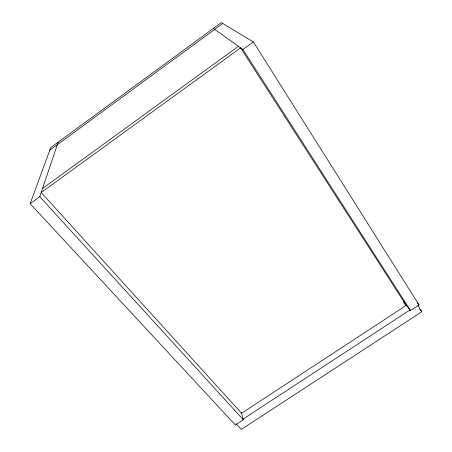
<?xml version="1.0" encoding="UTF-8"?>
<svg xmlns="http://www.w3.org/2000/svg" width="452" height="452" viewBox="0 0 452 452"><rect width="100%" height="100%" fill="white"/><g stroke="black" fill="none" stroke-linecap="round" stroke-linejoin="round"><path stroke-width="0.68" d="M241.317 412.314L243.334 419.772L235.339 424.999L30.154 203.666L39.787 196.688L58.178 142.143M30.154 203.666L50.748 147.595L221.299 22.6L253.363 41.912L419.044 304.942L410.501 310.524L403.269 301.846M49.782 150.217L222.785 23.493M42.561 188.467L238.407 46.296M213.372 28.408L242.888 49.505L253.363 41.912M243.114 419.055L409.936 309.999M417.953 305.552L421.846 311.716L241.328 429.4L236.04 423.682M39.787 196.688L243.334 419.772M417.196 302.817L419.044 304.942M419.552 309.061L421.846 311.716M242.888 49.505L410.501 310.524M240.605 47.872L41.2 192.501L241.571 413.258L406.229 305.399L240.605 47.872"/></g></svg>
